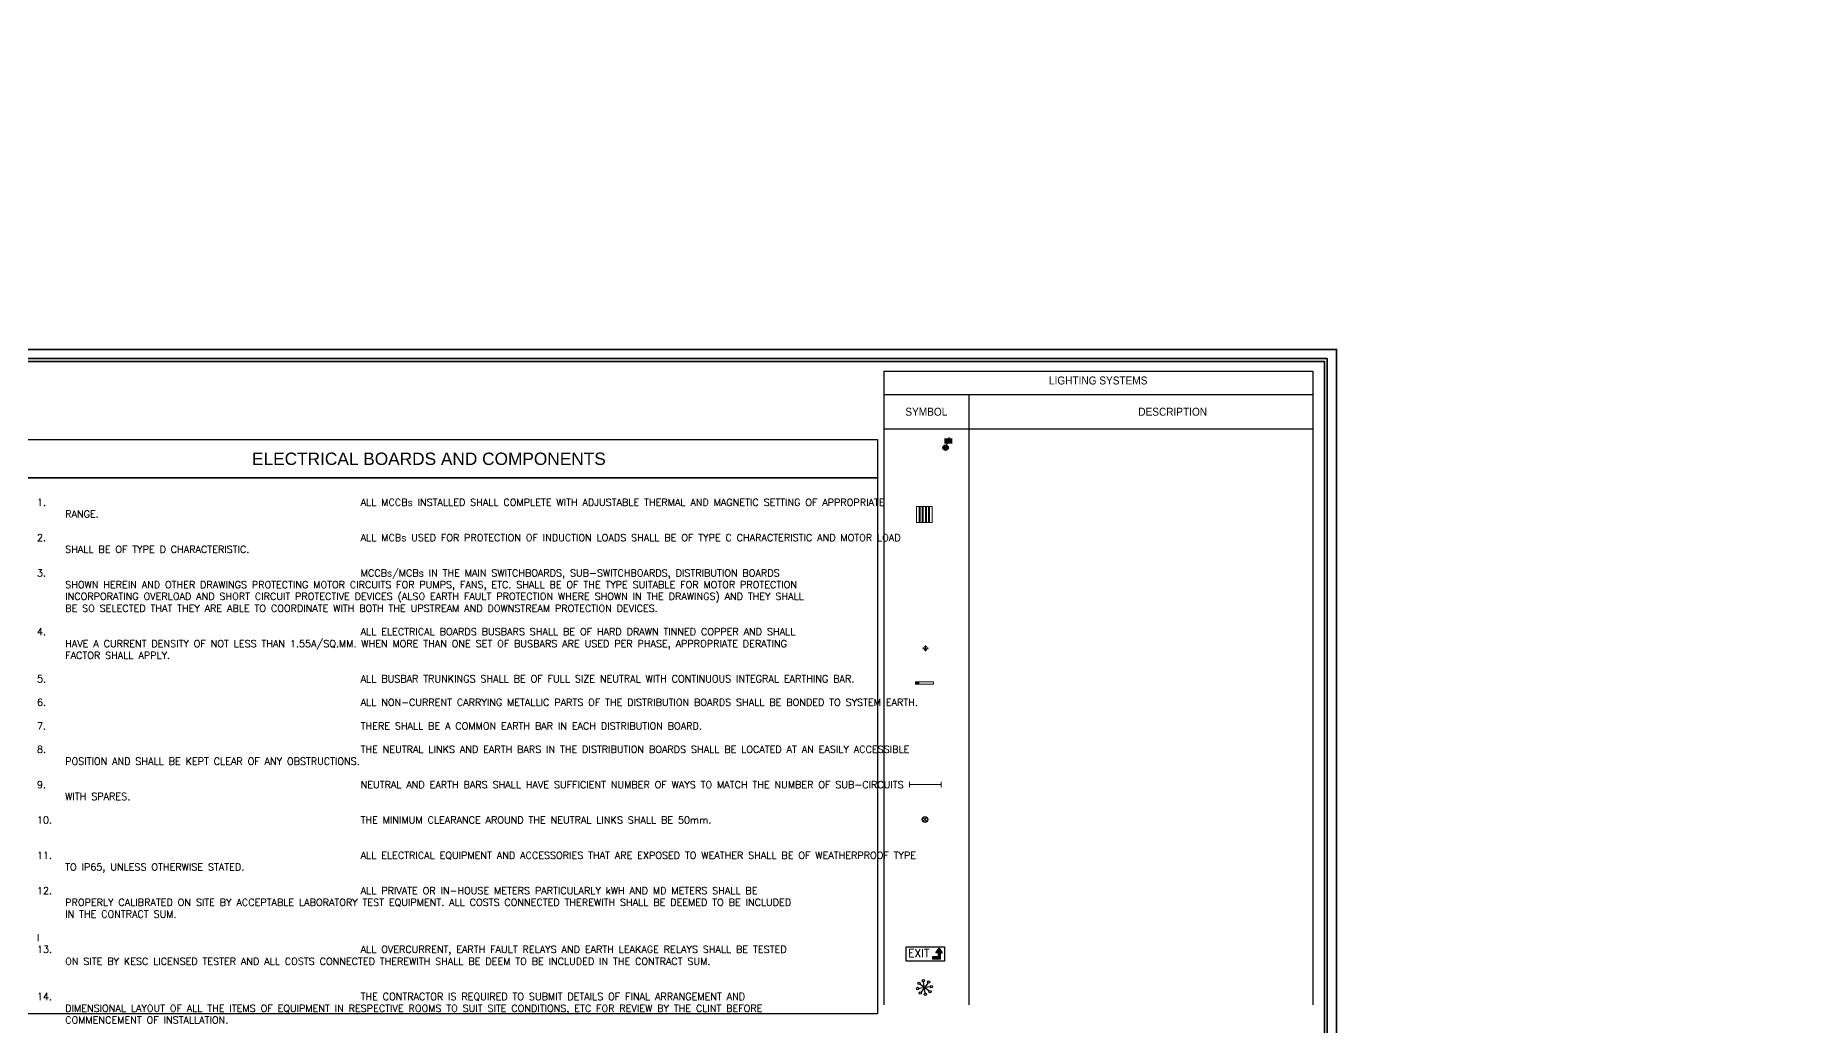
# Model space of a CAD drawing. Header units: centimetres. Extents: x -3207095 to 15275363, y -32656 to 4798027.
# Drawn here: x 675861 to 679843, y 4438991 to 4441237 of the extents above; entities that cross this region are included whole.
import ezdxf

# ---------------------------------------------------------------- set-up
doc = ezdxf.new("R2010")
doc.units = ezdxf.units.CM
doc.linetypes.add('DUZ', pattern=[500, 500])
doc.layers.get('0').update_dxf_attribs({"color": 1, "linetype": 'DUZ'})
for name, color, linetype in [('DIM', 1, 'DUZ'), ('EL-L-LP', 22, 'Continuous'), ('EL-L-LS', 181, 'Continuous'), ('EP-TEXT', 7, 'Continuous'), ('MH-PANEL', 123, 'Continuous'), ('MH_Text', 123, 'Continuous'), ('SMC-EL-CCTV', 33, 'Continuous'), ('SMC-EL-L-TXT', 123, 'Continuous'), ('SMC-EL-LP LIGHT', 22, 'Continuous')]:
    doc.layers.add(name, color=color, linetype=linetype)
for name, color, linetype, lineweight in [('DUVAR', 7, 'Continuous', 35), ('EL-L-WIR', 124, 'Continuous', 30), ('Ele', 50, 'Continuous', 15), ('iç duvar', 7, 'Continuous', 50), ('Tube Light', 2, 'Continuous', 20), ('X-FLO-BAS-FUR$0$X-FLO-0G-RCP$0$ELECT', 20, 'Continuous', 30), ('Xref', 253, 'Continuous', 13)]:
    doc.layers.add(name, color=color, linetype=linetype, lineweight=lineweight)
doc.layers.get('EL-L-WIR').off()
doc.styles.add('DIM', font='ROMANSTW.SHX', dxfattribs={"width": 0.7})
doc.styles.add('SMC-2', font='GOTHIC.TTF', dxfattribs={"width": 0.9})
doc.styles.add('style21', font='arialbd.ttf')
doc.styles.add('WFP-1', font='simplex.shx')
doc.dimstyles.new('1_100', dxfattribs={"dimtxt": 15, "dimasz": 6, "dimexe": 6, "dimexo": 0, "dimgap": 2, "dimtad": 0, "dimdec": 1, "dimzin": 11, "dimdsep": 46, "dimtxsty": 'DIM', "dimblk": 'ARCHTICK', "dimcen": 3, "dimdle": 1.25, "dimclrt": 2, "dimadec": 0, "dimazin": 0, "dimtfac": 1.25, "dimtdec": 1, "dimtix": 1, "dimtofl": 0, "dimtmove": 1, "dimatfit": 3, "dimldrblk": 'ARCHTICK', "dimfxl": 20, "dimfxlon": 1, "dimtolj": 1, "dimtzin": 0, "dimarcsym": 0})

# ---------------------------------------------------------------- blocks, each defined once
blk = doc.blocks.new('_ArchTick')
at = {"color": 0, "linetype": 'ByBlock', "const_width": 0.15}
blk.add_lwpolyline([(-0.5, -0.5), (0.5, 0.5)], dxfattribs=at)
blk = doc.blocks.new('*D242')
at = {"layer": 'Defpoints', "color": 0, "linetype": 'Continuous', "lineweight": 5, "transparency": 16777216}
for p in [(678005.1, 4472415.2), (678185.1, 4472433), (678185.1, 0)]:
    blk.add_point(p, dxfattribs=at)
at = {"layer": 'DIM', "color": 0, "linetype": 'Continuous', "lineweight": -2, "transparency": 16777216}
for p, q in [((678003.8, 4472433), (678080.6, 4472433)), ((678005.1, 4472415.2), (678005.1, 4472439)), ((678186.3, 4472433), (678109.6, 4472433)), ((678185.1, 4472413), (678185.1, 4472439))]:
    blk.add_line(p, q, dxfattribs=at)
at = {"layer": 'DIM', "color": 0, "linetype": 'Continuous', "lineweight": -2, "transparency": 16777216, "xscale": 6, "yscale": 6, "zscale": 6, "rotation": 180}
blk.add_blockref('_ArchTick', (678005.1, 4472433), dxfattribs=at)
at = {"layer": 'DIM', "color": 0, "linetype": 'Continuous', "lineweight": -2, "transparency": 16777216, "xscale": 6, "yscale": 6, "zscale": 6}
blk.add_blockref('_ArchTick', (678185.1, 4472433), dxfattribs=at)
at = {"layer": 'DIM', "color": 2, "linetype": 'Continuous', "lineweight": 5, "transparency": 16777216, "insert": (678095.1, 4472433), "char_height": 15, "attachment_point": 5, "style": 'DIM'}
blk.add_mtext('\\A1;180', dxfattribs=at)
blk = doc.blocks.new('MIRRLIGHT')
at = {"lineweight": 0}
blk.add_hatch(color=256, dxfattribs=at).paths.add_polyline_path([(0.3, 0), (0.3, 0.075), (0.184, 0.075), (0.184, 0)])
for p, q in [((-0.3, 0.075), (-0.3, 0)), ((-0.3, 0.075), (0.3, 0.075)), ((-0.3, 0), (0.3, 0)), ((0.184, 0.075), (0.184, 0)), ((0.3, 0.075), (0.3, 0))]:
    blk.add_line(p, q, dxfattribs=at)
blk = doc.blocks.new('LS-1WAY-4G')
at = {"layer": 'EL-L-LS'}
blk.add_hatch(color=181, dxfattribs=at).paths.add_polyline_path([(0.092, 0.092, 1), (-0.092, 0.092, 1)])
at = {"layer": 'EL-L-LS', "color": 181}
for p, q in [((-0.036, 0.4), (0.223, 0.4)), ((-0.036, 0.354), (0.223, 0.354)), ((-0.036, 0.308), (0.223, 0.308)), ((-0.036, 0.263), (0.223, 0.263)), ((0.031, 0.178), (0.132, 0.453))]:
    blk.add_line(p, q, dxfattribs=at)
blk.add_circle((0, 0.092), 0.0917, dxfattribs=at)
blk = doc.blocks.new('ARROW 1')
at = {"layer": 'SMC-EL-CCTV', "ltscale": 3}
h = blk.add_hatch(color=256, dxfattribs=at)
h.dxf.hatch_style = 1
h.paths.add_polyline_path([(1194.3, -60.4), (1187.3, -70.5), (1191.9, -70.5), (1196.7, -70.5), (1201.3, -70.5)])
h.paths.add_polyline_path([(1196.7, -70.5), (1191.9, -70.5), (1191.9, -79.9), (1179.7, -79.9), (1179.7, -84.7), (1196.7, -84.7)])
for p, q in [((1187.3, -70.5), (1194.3, -60.4)), ((1191.9, -70.5), (1187.3, -70.5)), ((1191.9, -70.5), (1191.9, -79.9)), ((1191.9, -70.5), (1196.7, -70.5)), ((1194.3, -60.4), (1201.3, -70.5)), ((1196.7, -70.5), (1196.7, -84.7)), ((1196.7, -70.5), (1201.3, -70.5)), ((1191.9, -79.9), (1179.7, -79.9)), ((1179.7, -79.9), (1179.7, -84.7)), ((1196.7, -84.7), (1179.7, -84.7))]:
    blk.add_line(p, q, dxfattribs=at)
blk = doc.blocks.new('EEL 1')
at = {"layer": 'SMC-EL-CCTV', "ltscale": 3}
blk.add_lwpolyline([(1084.7, -60.4), (1142.3, -60.4), (1142.3, -81.9), (1084.7, -81.9)], close=True, dxfattribs=at)
at = {"layer": 'SMC-EL-CCTV', "xscale": 0.680892566144347, "yscale": 0.680892566144347, "zscale": 0.680892566144347}
blk.add_blockref('ARROW 1', (321.1, -21.1), dxfattribs=at)
at = {"layer": 'SMC-EL-L-TXT', "ltscale": 3, "insert": (1087.2, -63.7), "char_height": 12, "attachment_point": 1, "style": 'style21'}
blk.add_mtext_dynamic_manual_height_columns('{\\Fsimplex|c0;EXIT}', width=30.543, gutter_width=30, heights=[0], dxfattribs=at)
blk = doc.blocks.new('LPP')
for p, q in [((-0.078, 0.078), (0.078, -0.078)), ((0.078, 0.078), (-0.078, -0.078))]:
    blk.add_line(p, q)
blk.add_circle((0, 0), 0.11)
blk = doc.blocks.new('t4')
at = {"layer": 'Tube Light'}
for p, q in [((-8, 11.1), (-8, -11.1)), ((-8, 11.1), (-6.4, 11.1)), ((-7.7, 11.1), (-7.7, -11.1)), ((-7.7, 11.1), (-6.7, 11.1)), ((-7.4, 11.1), (-7.4, 12)), ((-7, 11.1), (-7, 12)), ((-6.7, 11.1), (-6.7, -11.1)), ((-6.4, 11.1), (-6.4, -11.1)), ((-3.2, 11.1), (-3.2, -11.1)), ((-3.2, 11.1), (-1.6, 11.1)), ((-2.9, 11.1), (-2.9, -11.1)), ((-2.9, 11.1), (-1.9, 11.1)), ((-2.6, 11.1), (-2.6, 12)), ((-2.2, 11.1), (-2.2, 12)), ((-1.9, 11.1), (-1.9, -11.1)), ((-1.6, 11.1), (-1.6, -11.1)), ((1.6, 11.1), (1.6, -11.1)), ((1.6, 11.1), (3.2, 11.1)), ((1.9, 11.1), (1.9, -11.1)), ((1.9, 11.1), (2.9, 11.1)), ((2.2, 11.1), (2.2, 12)), ((2.6, 11.1), (2.6, 12)), ((2.9, 11.1), (2.9, -11.1)), ((3.2, 11.1), (3.2, -11.1)), ((6.4, 11.1), (6.4, -11.1)), ((6.4, 11.1), (8, 11.1)), ((6.7, 11.1), (6.7, -11.1)), ((6.7, 11.1), (7.7, 11.1)), ((7, 11.1), (7, 12)), ((7.4, 11.1), (7.4, 12)), ((7.7, 11.1), (7.7, -11.1)), ((8, 11.1), (8, -11.1)), ((-8, -11.1), (-6.4, -11.1)), ((-7.4, -11.1), (-7.4, -12)), ((-7, -11.1), (-7, -12)), ((-3.2, -11.1), (-1.6, -11.1)), ((-2.6, -11.1), (-2.6, -12)), ((-2.2, -11.1), (-2.2, -12)), ((1.6, -11.1), (3.2, -11.1)), ((2.2, -11.1), (2.2, -12)), ((2.6, -11.1), (2.6, -12)), ((6.4, -11.1), (8, -11.1)), ((7, -11.1), (7, -12)), ((7.4, -11.1), (7.4, -12))]:
    blk.add_line(p, q, dxfattribs=at)
blk.add_lwpolyline([(-12, -12), (12, -12), (12, 12), (-12, 12)], close=True, dxfattribs=at)
blk = doc.blocks.new('afafda')
at = {"layer": 'Ele', "lineweight": 0}
for p, q in [((-227.5, 61149.5), (-227.5, 61155.5)), ((-224.5, 61152.5), (-230.5, 61152.5))]:
    blk.add_line(p, q, dxfattribs=at)
blk.add_circle((-227.5, 61152.5), 2, dxfattribs=at)
blk = doc.blocks.new('TCS136')
at = {"layer": 'Tube Light', "const_width": 1.5}
for points in [[(-24, 4.4), (-24, -4.4)], [(-24, 0), (24, 0)], [(24, 4.4), (24, -4.4)]]:
    blk.add_lwpolyline(points, dxfattribs=at)
blk = doc.blocks.new('X-FLO-BAS-FUR$0$X-FLO-0G-RCP$0$Schendlier')
for p, q in [((-4.5, 0), (4.5, 0)), ((-3.2, -3.2), (3.2, 3.2)), ((-3.2, 3.2), (3.2, -3.2)), ((0, -4.5), (0, 4.5))]:
    blk.add_line(p, q)
for centre in [(-5.5, 0), (-3.9, 3.9), (0, 5.5), (3.9, 3.9), (5.5, 0), (-3.9, -3.9), (0, -5.5), (3.9, -3.9)]:
    blk.add_circle(centre, 0.959)
blk = doc.blocks.new('A$Caa47e0ae')
at = {"layer": 'X-FLO-BAS-FUR$0$X-FLO-0G-RCP$0$ELECT', "xscale": 1.899121228321747, "yscale": 1.899121228321747, "zscale": 1.899121228321747, "rotation": 143.0224979171826}
blk.add_blockref('X-FLO-BAS-FUR$0$X-FLO-0G-RCP$0$Schendlier', (0, 0), dxfattribs=at)
blk = doc.blocks.new('*D5721')
at = {"layer": 'Defpoints', "color": 0, "linetype": 'Continuous', "lineweight": 5, "transparency": 16777216}
for p in [(691166.9, 4439238.7), (0, 4439110.7), (691148.1, 4439110.7)]:
    blk.add_point(p, dxfattribs=at)
at = {"layer": 'DIM', "color": 0, "linetype": 'Continuous', "lineweight": -2, "transparency": 16777216}
for p, q in [((691166.9, 4439238.7), (691142.1, 4439238.7)), ((691148.1, 4439240), (691148.1, 4439189.2)), ((691148.1, 4439109.5), (691148.1, 4439160.2)), ((691128.1, 4439110.7), (691154.1, 4439110.7))]:
    blk.add_line(p, q, dxfattribs=at)
at = {"layer": 'DIM', "color": 0, "linetype": 'Continuous', "lineweight": -2, "transparency": 16777216, "xscale": 6, "yscale": 6, "zscale": 6}
for p, rotation in [((691148.1, 4439238.7), 90), ((691148.1, 4439110.7), 270)]:
    blk.add_blockref('_ArchTick', p, dxfattribs=dict(at, rotation=rotation))
at = {"layer": 'DIM', "color": 2, "linetype": 'Continuous', "lineweight": 5, "transparency": 16777216, "insert": (691148.1, 4439174.7), "char_height": 15, "attachment_point": 5, "rotation": 90, "style": 'DIM'}
blk.add_mtext('\\A1;128', dxfattribs=at)

msp = doc.modelspace()

# ---------------------------------------------------------------- linework, layer by layer
at = {"layer": 'DUVAR'}
for points in [[(671610.71, 4440524.56), (678810.71, 4440524.56), (678810.71, 4435724.56), (671610.71, 4435724.56)], [(671631.71, 4440503.56), (678789.71, 4440503.56), (678789.71, 4435745.56), (671631.71, 4435745.56)], [(671638.01, 4440497.26), (678783.41, 4440497.26), (678783.41, 4435751.86), (671638.01, 4435751.86)]]:
    msp.add_lwpolyline(points, close=True, dxfattribs=at)
at = {"layer": 'iç duvar', "color": 7, "lineweight": 18}
msp.add_line((678810.71, 4440524.56), (678810.71, 4435724.56), dxfattribs=at)
at = {"layer": 'MH-PANEL'}
for p, q in [((677784.23, 4440474.98), (677784.23, 4439038.89)), ((677784.23, 4440474.98), (678756.67, 4440474.98)), ((678756.67, 4440474.98), (678756.67, 4439038.89)), ((678756.67, 4440421.47), (677784.23, 4440421.47)), ((677977.52, 4440421.47), (677977.52, 4439038.89)), ((677784.23, 4440344.66), (678756.67, 4440344.66))]:
    msp.add_line(p, q, dxfattribs=at)
at = {"layer": 'MH_Text', "color": 34}
for points in [[(677770.46, 4440233.46), (675818.94, 4440233.46), (675818.94, 4440320.31), (677770.46, 4440320.31)], [(675818.94, 4440233.46), (677770.46, 4440233.46), (677770.46, 4439017.97), (675818.94, 4439017.97)]]:
    msp.add_lwpolyline(points, close=True, dxfattribs=at)

# ---------------------------------------------------------------- block references
at = {"layer": 'EL-L-LP', "xscale": 68.40000007830801, "yscale": 68.40000007830801, "zscale": 68.40000007830801, "rotation": 180.0000000000298}
msp.add_blockref('MIRRLIGHT', (677876.51, 4439770.95), dxfattribs=at)
at = {"layer": 'EL-L-WIR', "xscale": 66.35519999974939, "yscale": 66.35519999974939, "zscale": 66.35519999974939}
msp.add_blockref('LS-1WAY-4G', (677924.46, 4440295.54), dxfattribs=at)
at = {"layer": 'Ele', "lineweight": 0, "xscale": -2.172920707921852, "yscale": 2.17292070792185, "zscale": 2.17292070792185, "rotation": 2.465719868283145e-06}
msp.add_blockref('afafda', (677384.71, 4306967.47), dxfattribs=at)
at = {"layer": 'SMC-EL-CCTV', "xscale": 1.499999999994315, "yscale": 1.499999999994315, "zscale": 1.499999999994315}
msp.add_blockref('EEL 1', (676208.47, 4439260.39), dxfattribs=at)
at = {"layer": 'SMC-EL-LP LIGHT', "xscale": 56.99999999978397, "yscale": 56.99999999978397, "zscale": 56.99999999978397}
msp.add_blockref('LPP', (677877.69, 4439458.83), dxfattribs=at)
at = {"layer": 'Tube Light', "linetype": 'Continuous', "xscale": 1.499999999994315, "yscale": 1.499999999994315, "zscale": 1.499999999994315}
msp.add_blockref('t4', (677876.25, 4440150.05), dxfattribs=at)
at = {"layer": 'Tube Light', "linetype": 'Continuous', "xscale": 1.499999999994315, "yscale": 1.499999999994315, "zscale": 1.499999999994315, "rotation": 180}
msp.add_blockref('TCS136', (677878.59, 4439537.94), dxfattribs=at)
at = {"layer": 'Xref', "xscale": 1.499999999994315, "yscale": 1.499999999994315, "zscale": 1.499999999994315}
msp.add_blockref('A$Caa47e0ae', (677876.53, 4439077.81), dxfattribs=at)

# ---------------------------------------------------------------- texts
at = {"layer": 'EP-TEXT', "color": 123, "insert": (675864.81, 4440185.74), "char_height": 16, "width": 1884.5568, "attachment_point": 1, "style": 'WFP-1'}
msp.add_mtext('\\pxi-4,l4,t45.862;1.^IALL MCCBs INSTALLED SHALL COMPLETE WITH ADJUSTABLE THERMAL AND MAGNETIC SETTING OF APPROPRIATE RANGE.\\P\\P2.^IALL MCBs USED FOR PROTECTION OF INDUCTION LOADS SHALL BE OF TYPE C CHARACTERISTIC AND MOTOR LOAD SHALL BE OF TYPE D CHARACTERISTIC.\\P\\P3.^IMCCBs/MCBs IN THE MAIN SWITCHBOARDS, SUB-SWITCHBOARDS, DISTRIBUTION BOARDS SHOWN HEREIN AND OTHER DRAWINGS PROTECTING MOTOR CIRCUITS FOR PUMPS, FANS, ETC. SHALL BE OF THE TYPE SUITABLE FOR MOTOR PROTECTION INCORPORATING OVERLOAD AND SHORT CIRCUIT PROTECTIVE DEVICES (ALSO EARTH FAULT PROTECTION WHERE SHOWN IN THE DRAWINGS) AND THEY SHALL BE SO SELECTED THAT THEY ARE ABLE TO COORDINATE WITH BOTH THE UPSTREAM AND DOWNSTREAM PROTECTION DEVICES.\\P\\P4.^IALL ELECTRICAL BOARDS BUSBARS SHALL BE OF HARD DRAWN TINNED COPPER AND SHALL HAVE A CURRENT DENSITY OF NOT LESS THAN 1.55A/SQ.MM. WHEN MORE THAN ONE SET OF BUSBARS ARE USED PER PHASE, APPROPRIATE DERATING FACTOR SHALL APPLY. \\P\\P5.^IALL BUSBAR TRUNKINGS SHALL BE OF FULL SIZE NEUTRAL WITH CONTINUOUS INTEGRAL EARTHING BAR.\\P\\P6.^IALL NON-CURRENT CARRYING METALLIC PARTS OF THE DISTRIBUTION BOARDS SHALL BE BONDED TO SYSTEM EARTH.\\P\\P7.^ITHERE SHALL BE A COMMON EARTH BAR IN EACH DISTRIBUTION BOARD.\\P\\P8.^ITHE NEUTRAL LINKS AND EARTH BARS IN THE DISTRIBUTION BOARDS SHALL BE LOCATED AT AN EASILY ACCESSIBLE POSITION AND SHALL BE KEPT CLEAR OF ANY OBSTRUCTIONS.\\P\\P9.^INEUTRAL AND EARTH BARS SHALL HAVE SUFFICIENT NUMBER OF WAYS TO MATCH THE NUMBER OF SUB-CIRCUITS WITH SPARES.\\P\\P10.^ITHE MINIMUM CLEARANCE AROUND THE NEUTRAL LINKS SHALL BE 50mm.\\P\\P\\P11.^IALL ELECTRICAL EQUIPMENT AND ACCESSORIES THAT ARE EXPOSED TO WEATHER SHALL BE OF WEATHERPROOF TYPE TO IP65, UNLESS OTHERWISE STATED.\\P\\P12.^IALL PRIVATE OR IN-HOUSE METERS PARTICULARLY kWH AND MD METERS SHALL BE PROPERLY CALIBRATED ON SITE BY ACCEPTABLE LABORATORY TEST EQUIPMENT. ALL COSTS CONNECTED THEREWITH SHALL BE DEEMED TO BE INCLUDED IN THE CONTRACT SUM.\\P\\PI\\P13.^IALL OVERCURRENT, EARTH FAULT RELAYS AND EARTH LEAKAGE RELAYS SHALL BE TESTED ON SITE BY KESC LICENSED TESTER AND ALL COSTS CONNECTED THEREWITH SHALL BE DEEM TO BE INCLUDED IN THE CONTRACT SUM.\\P\\P\\P14.^ITHE CONTRACTOR IS REQUIRED TO SUBMIT DETAILS OF FINAL ARRANGEMENT AND DIMENSIONAL LAYOUT OF ALL THE ITEMS OF EQUIPMENT IN RESPECTIVE ROOMS TO SUIT SITE CONDITIONS, ETC FOR REVIEW BY THE CLINT BEFORE COMMENCEMENT OF INSTALLATION.', dxfattribs=at)
at = {"layer": 'MH_Text', "attachment_point": 5, "style": 'SMC-2'}
for s, insert, char_height in [('{\\fArial|b0|i0|c0|p34;LIGHTING SYSTEMS}', (678270.45, 4440453.9), 18.144), ('{\\fArial|b0|i0|c0|p34;SYMBOL}', (677880.88, 4440383.06), 18.144), ('{\\fArial|b0|i0|c0|p34;DESCRIPTION}', (678439.28, 4440383.06), 18.144), ('{\\fArial|b0|i0|c0|p34;\\W1;ELECTRICAL BOARDS AND COMPONENTS}', (676753.29, 4440276.29), 28)]:
    msp.add_mtext(s, dxfattribs=dict(at, insert=insert, char_height=char_height))

# ---------------------------------------------------------------- dimensions: what is measured, and where the dimension line sits
at = {"layer": 'DIM', "linetype": 'Continuous', "lineweight": 5}
dim = msp.add_linear_dim(base=(678185.06, 4472432.97), p1=(678005.06, 4472415.15), p2=(678185.06, 0), dimstyle='1_100', dxfattribs=at)
dim.commit()
dim.dimension.update_dxf_attribs({"geometry": '*D242', "text_midpoint": (678095.06, 4472432.97)})
dim = msp.add_linear_dim(base=(691148.06, 4439110.74), p1=(691166.93, 4439238.74), p2=(0, 4439110.74), angle=90, dimstyle='1_100', dxfattribs=at)
dim.commit()
dim.dimension.update_dxf_attribs({"geometry": '*D5721', "text_midpoint": (691148.06, 4439174.74)})

doc.saveas('drawing.dxf')
